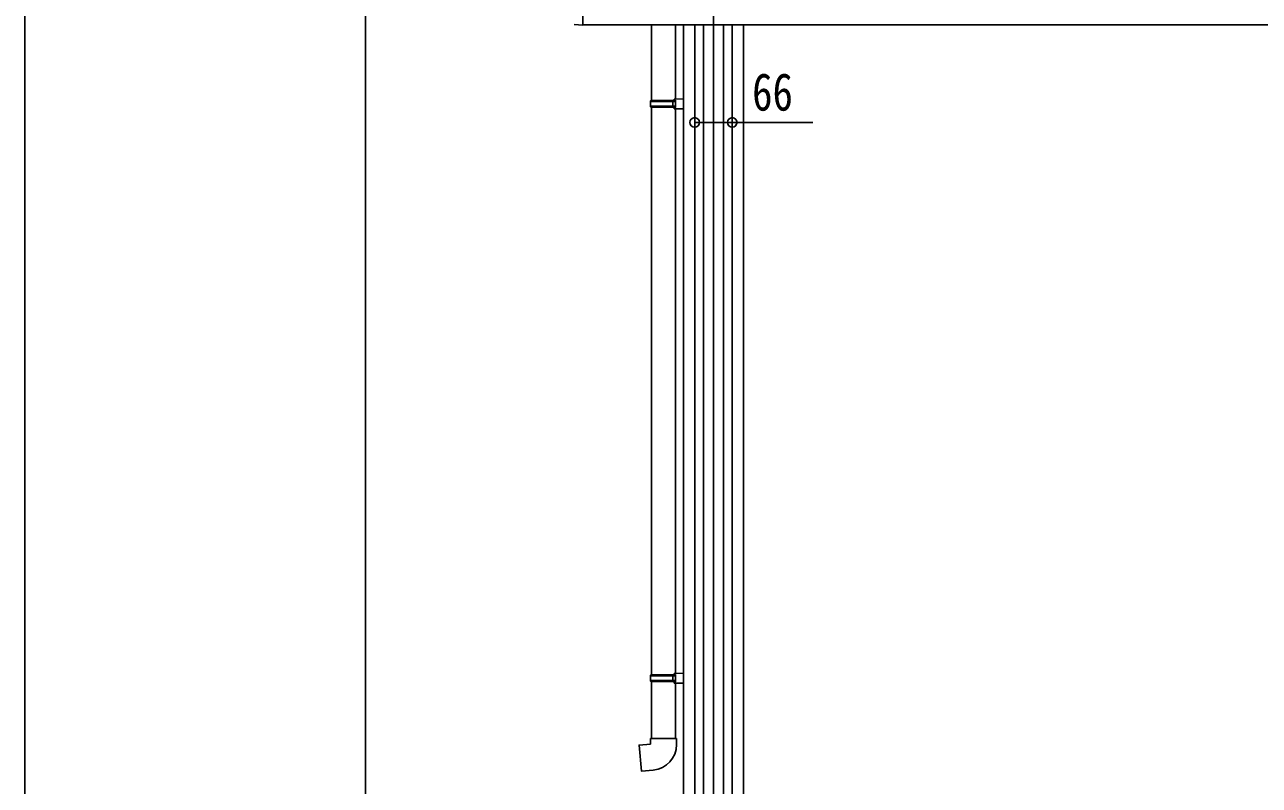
# Model space of a CAD drawing. Units: millimetres, scale not verified. Extents: x -8410 to 8410, y -5940 to 5940.
# Drawn here: x -8410 to -6236, y 1372 to 2712 of the extents above; entities that cross this region are included whole.
import ezdxf
from ezdxf.enums import TextEntityAlignment as Align

# ---------------------------------------------------------------- set-up
doc = ezdxf.new("R2010")
doc.units = ezdxf.units.MM
doc.header["$LTSCALE"] = 30
for name, color, linetype in [('0-3_YKK_12', 2, 'Continuous'), ('0-4_YKK_13', 4, 'Continuous'), ('0-5_YKK_A1', 4, 'Continuous'), ('0-6_YKK_D', 6, 'Continuous'), ('0-7_YKK_ZWAK', 7, 'Continuous')]:
    doc.layers.add(name, color=color, linetype=linetype)
doc.styles.add('ＭＳ ゴシック', font='')
doc.styles.get('ＭＳ ゴシック').set_extended_font_data('MS Gothic')

msp = doc.modelspace()

# ---------------------------------------------------------------- linework, layer by layer
at = {"layer": '0-3_YKK_12'}
msp.add_line((-7197.39, 3616.18), (-7197.39, 595.1), dxfattribs=at)
at = {"layer": '0-4_YKK_13'}
for p, q in [((-7427.39, 2710.96), (-7442.68, 2711.76)), ((-7306.39, 2711.46), (-7306.39, 2578.26)), ((-7264.39, 2580.82), (-7264.39, 2711.46)), ((-7308.39, 2576.26), (-7307.39, 2578.26)), ((-7308.39, 2576.26), (-7264.39, 2576.26)), ((-7308.39, 2576.26), (-7308.39, 2568.26)), ((-7308.39, 2568.26), (-7264.39, 2568.26)), ((-7308.39, 2568.26), (-7307.39, 2566.26)), ((-7307.39, 2578.26), (-7264.39, 2578.26)), ((-7307.39, 2566.26), (-7264.39, 2566.26)), ((-7306.39, 2566.26), (-7306.39, 1567.03)), ((-7268.87, 2576.26), (-7269.3, 2578.26)), ((-7266.39, 2580.76), (-7250.39, 2581.23)), ((-7266.39, 2578.76), (-7266.39, 2580.76)), ((-7266.39, 2578.76), (-7264.39, 2578.76)), ((-7266.39, 2563.76), (-7266.39, 2565.76)), ((-7264.39, 2578.26), (-7264.39, 2577.71)), ((-7250.39, 2581.23), (-7250.39, 2563.29)), ((-7266.39, 2563.76), (-7250.39, 2563.29)), ((-7264.39, 1569.59), (-7264.39, 2563.7)), ((-7308.39, 1565.03), (-7307.39, 1567.03)), ((-7308.39, 1565.03), (-7264.39, 1565.03)), ((-7308.39, 1565.03), (-7308.39, 1557.03)), ((-7307.39, 1567.03), (-7264.39, 1567.03)), ((-7268.87, 1565.03), (-7269.3, 1567.03)), ((-7266.39, 1569.53), (-7250.39, 1570)), ((-7266.39, 1567.53), (-7266.39, 1569.53)), ((-7266.39, 1567.53), (-7264.39, 1567.53)), ((-7264.39, 1567.03), (-7264.39, 1566.48)), ((-7250.39, 1570), (-7250.39, 1552.06)), ((-7308.39, 1557.03), (-7264.39, 1557.03)), ((-7308.39, 1557.03), (-7307.39, 1555.03)), ((-7307.39, 1555.03), (-7264.39, 1555.03)), ((-7306.39, 1555.03), (-7306.39, 1455.03)), ((-7266.39, 1552.53), (-7266.39, 1554.53)), ((-7266.39, 1552.53), (-7250.39, 1552.06)), ((-7264.39, 1455.03), (-7264.39, 1552.47)), ((-7308.39, 1455.03), (-7262.39, 1455.03)), ((-7308.39, 1445.03), (-7308.39, 1455.03)), ((-7262.39, 1455.03), (-7262.39, 1444.12))]:
    msp.add_line(p, q, dxfattribs=at)
for points in [[(-7268.87, 2576.26), (-7268.87, 2568.26), (-7269.3, 2566.26)], [(-7266.39, 2565.76), (-7264.39, 2565.76), (-7264.39, 2578.76)], [(-7268.87, 1565.03), (-7268.87, 1557.03), (-7269.3, 1555.03)], [(-7266.39, 1554.53), (-7264.39, 1554.53), (-7264.39, 1567.53)], [(-7303.47, 1399.29), (-7324.31, 1397.46), (-7328.32, 1443.29), (-7308.39, 1445.03)]]:
    msp.add_lwpolyline(points, dxfattribs=at)
msp.add_arc((-7307.39, 1444.12), 45, 275, 0, dxfattribs=at)
at = {"layer": '0-5_YKK_A1'}
for p, q in [((-7427.39, 3547.96), (-7427.39, 2710.96)), ((-7427.39, 2711.46), (-4563.39, 2711.46)), ((-7250.39, 2711.46), (-7250.39, 1347.46)), ((-7230.39, 2711.46), (-7230.39, 797.46)), ((-7214.89, 2711.46), (-7214.89, 797.46)), ((-7179.89, 2711.46), (-7179.89, 797.46)), ((-7164.39, 2711.46), (-7164.39, 797.46)), ((-7144.39, 2711.46), (-7144.39, 1347.46))]:
    msp.add_line(p, q, dxfattribs=at)
at = {"layer": '0-6_YKK_D'}
for p, q in [((-7230.39, 2578.44), (-7230.39, 2538.49)), ((-7164.39, 2578.44), (-7164.39, 2538.49))]:
    msp.add_line(p, q, dxfattribs=at)
msp.add_lwpolyline([(-7230.39, 2539.49), (-7164.39, 2539.49), (-7022.66, 2539.49)], dxfattribs=at)
for centre in [(-7230.39, 2539.49), (-7164.39, 2539.49)]:
    msp.add_circle(centre, 8.5, dxfattribs=at)
at = {"layer": '0-7_YKK_ZWAK'}
msp.add_line((-7809.96, -5050), (-7809.96, 5550), dxfattribs=at)
msp.add_lwpolyline([(-8410, -5940), (8410, -5940), (8410, 5940), (-8410, 5940)], close=True, dxfattribs=at)

# ---------------------------------------------------------------- texts
at = {"layer": '0-6_YKK_D', "style": 'ＭＳ ゴシック', "width": 0.8}
msp.add_text('66', height=65.98, dxfattribs=at).set_placement((-7129.33, 2540.56), align=Align.BOTTOM_LEFT)

doc.saveas('drawing.dxf')
